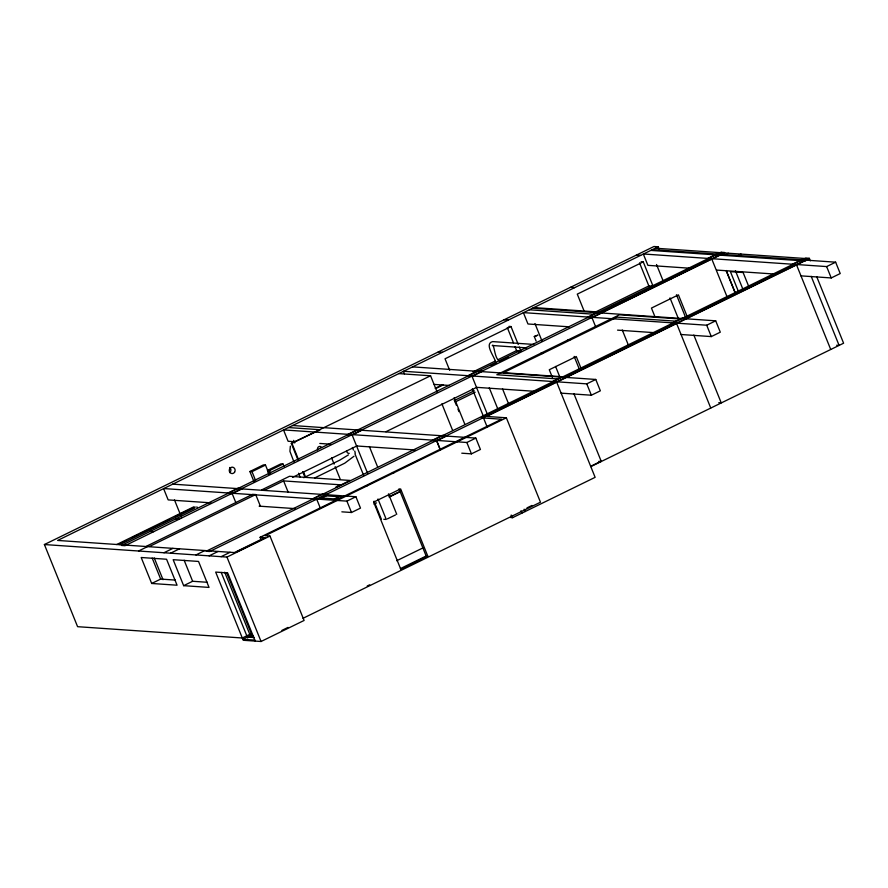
<?xml version="1.0" encoding="UTF-8"?>
<svg xmlns="http://www.w3.org/2000/svg" width="888" height="888" viewBox="0 0 888 888"><rect width="100%" height="100%" fill="white"/><g stroke="black" fill="none" stroke-linecap="round" stroke-linejoin="round"><path stroke-width="1.33" d="M355.233 453.08L354.745 451.037M290.365 446.142L289.921 451.304L293.928 461.882M354.001 456.232L344.733 463.203L314.696 477.955M348.451 454.878L339.827 460.117L303.785 477.744M251.304 633.599L242.302 637.995L77.589 626.684L44.4 544.544L653.957 246.509L658.186 246.797L659.229 249.362M658.186 246.797L57.631 540.437L234.332 552.569L264.913 537.617L260.106 537.284L261.127 539.826M518.248 344.489L511 326.54L445.032 358.796L449.694 370.329M595.337 312.11L648.851 285.936L653.08 286.236L643.245 261.882L577.278 294.128L584.015 310.789M437.262 392.352L430.569 375.779L291.32 443.456L298.035 460.084M254.012 481.718L249.883 471.517L263.381 464.912L265.49 465.068L269.097 473.992M249.883 471.517L252.003 471.661L265.49 465.068M435.198 388.356L442.391 384.837M116.694 544.544L193.795 506.837M435.986 388.411L443.179 384.893M119.503 543.956L125.719 540.914M131.935 537.884L138.151 534.842M140.637 533.621L160.539 523.898M163.026 522.677L169.242 519.647M175.458 516.605L194.106 507.481A5.35 4.906 -86.1 0 1 195.338 507.081M283.017 464.013L280.908 463.869L267.41 470.462L269.53 470.607L283.017 464.013L284.049 466.555M119.825 544.588L194.417 508.125M473.038 371.894L495.449 360.95M497.935 359.729L516.605 350.605L520.834 350.893L519.28 347.053M490.964 365.501L495.937 363.059M499.678 361.238L508.391 356.976M518.348 352.114L520.834 350.893M610.766 306.926L615.739 304.484M618.237 303.274L628.193 298.401M709.834 258.974L600.987 312.188L602.985 312.321L711.821 259.107L727.383 297.624M232.212 493.673L242.713 488.544L237.773 488.2L227.284 493.34L232.212 493.673L235.831 502.63M352.148 435.031L362.637 429.903L357.709 429.57L347.208 434.698L352.148 435.031L367.654 473.404M472.083 376.401L482.573 371.262L477.644 370.929L467.144 376.057L472.083 376.401L487.579 414.763M533.877 307.581L598.168 311.999L587.079 317.416L592.019 317.76L602.508 312.62L597.569 312.287M723.853 255.422L728.36 253.224M736.552 256.288L741.047 254.09M138.561 551.004L147.552 546.608M255.7 494.549L149.584 546.431L146.487 546.22L252.592 494.339L255.7 494.549L260.417 506.238M283.605 480.908L264.713 490.143L261.616 489.932L289.499 476.29L350.127 480.452L336.641 487.057L335.93 487.001L340.426 484.804L283.605 480.908L288.256 492.418M292.585 477.367L357.276 445.743M385.892 431.746L476.712 387.346M454.367 400.499L474.259 390.776M455.267 401.942L475.158 392.219M163.947 552.747L172.938 548.351M170.529 553.202L179.531 548.806M195.915 554.945L204.917 550.549M562.259 376.734L551.759 381.873L556.698 382.206L595.127 477.333L512.676 517.649L510.567 517.504M554.578 382.062L481.407 417.837L501.576 419.225L260.106 537.284M565.079 376.934L674.514 323.421M685.014 318.293L794.449 264.779M809.301 258.308L209.635 551.504L206.105 551.259L805.771 258.064L809.301 258.308L810.322 260.839M316.827 499.489L327.328 494.35L322.388 494.017L311.899 499.145L316.827 499.489L320.446 508.436M436.763 440.848L447.263 435.719L442.324 435.375L431.823 440.504L436.763 440.848L440.381 449.805M321.722 498.046L326.218 495.848M151.682 583.471L177.067 585.214L166.567 559.24L141.181 557.498L151.682 583.471L160.673 579.076L175.369 580.086M209.124 555.855L218.115 551.459M334.41 498.923L338.905 496.725M221.101 556.676L230.103 552.281M303.008 618.303L540.47 502.208L506.36 417.793L265.179 535.708L269.985 536.041L304.096 620.457L261.061 641.491L243.223 640.27L215.673 572.083L227.661 572.915L255.211 641.092M236.43 552.014L261.494 539.76M44.4 544.544L226.962 557.076L269.985 536.041M210.9 502.841L168.165 499.9L163.57 488.544L346.908 501.132L355.899 496.736L360.495 508.103L351.493 512.498L341.847 511.832M294.994 441.736L288.101 441.269L283.505 429.903L466.844 442.49L475.835 438.095L480.43 449.461L471.428 453.857L461.782 453.191M404.462 373.793L403.441 371.262L586.768 383.86L595.77 379.454L600.355 390.82L591.364 395.216L561.038 393.14M569.319 326.828L527.96 323.987L523.376 312.62L706.704 325.219L715.706 320.823L720.29 332.179L711.299 336.585L680.974 334.499M689.255 268.187L647.896 265.346L643.301 253.979L826.639 266.578L835.63 262.182L840.226 273.548L831.235 277.944L800.909 275.857M183.65 585.669L209.035 587.412L198.535 561.438L173.16 559.695L183.65 585.669L192.641 581.274L207.337 582.284M374.037 504.118L376.523 502.908M388.911 496.847L401.309 490.786M390.287 496.57L400.199 491.719M387.423 518.881L395.582 514.885M396.703 560.739L422.843 547.963M590.675 466.3L601.165 461.172M590.798 466.622L843.6 343.212L816.727 276.701M252.858 635.486L250.194 635.309L247.197 636.774L253.857 637.229M400.399 568.609L426.162 556.021L427.783 556.132L400.632 488.922L373.648 502.12L400.799 569.319L427.783 556.132M367.221 586.002L369.697 584.792M526.995 507.881L531.956 505.461M281.896 630.402L288.012 627.416M291.32 443.456L320.224 429.737L288.5 427.55M655.311 248.207L809.49 258.797L804.994 260.994L650.815 250.405M652.303 249.584L835.63 262.182M636.385 255.1L640.614 255.389M641.125 261.738L643.245 261.882M716.816 270.085L773.337 273.959M669.885 278.499L671.872 278.643M642.901 291.697L644.888 291.83M570.429 287.346L574.658 287.634M687.123 318.437L682.184 318.104L671.694 323.232L676.634 323.565L710.733 407.981M532.367 308.225L715.706 320.823M680.386 318.981L619.469 314.796L496.836 374.747L557.753 378.932M529.381 309.779L593.672 314.197M675.89 321.179L617.082 317.138L503.452 372.694L567.188 377.078M504.14 319.758L508.369 320.046M617.56 330.136L653.402 332.6M836.651 345.243L839.105 345.41L811.199 276.346M508.88 326.396L511 326.54M567.599 340.16L569.708 340.304M533.799 344.433L492.662 341.603C482.906 343.867 497.169 360.062 495.548 363.159M526.584 347.863L492.307 345.51C494.117 342.968 494.394 357.542 498.645 360.384M540.614 353.346L542.723 353.491M438.173 352.014L442.413 352.303M412.432 366.866L595.77 379.454M398.834 373.604L430.569 375.779M718.758 402.686L721.234 402.852L693.839 335.065M434.221 384.426L449.384 385.47M476.956 387.357L533.466 391.242M506.36 417.793L486.691 416.439L807.059 259.796L802.119 259.463L791.63 264.591L796.558 264.935L830.669 349.339M292.496 425.507L475.835 438.095M598.834 461.327L601.298 461.494L573.881 393.639M319.802 443.445L330.824 444.2M357.02 445.998L414.918 449.972M392.452 472.583L394.072 472.694M365.468 485.769L367.088 485.88M172.572 484.138L355.899 496.736M342.557 496.969L324.309 495.715L319.88 497.924L338.062 499.167M259.141 506.149L294.983 508.613M383.783 519.28L386.258 519.447L377.988 498.989M175.68 518.958L179.209 519.203M150.194 531.413L153.724 531.657M253.99 637.551L247.33 637.096L242.835 639.293L254.823 640.115M534.299 336.585L537.906 335.142L534.276 336.485L536.13 341.114M826.639 266.578L831.235 277.944M748.828 286.68L743.112 272.527L730.413 271.65L738.727 292.23M735.431 270.74L742.712 288.744M726.262 270.562L735.597 293.673M726.14 270.551L735.475 293.662M706.704 325.219L711.299 336.585M687.268 316.739L678.432 294.872L651.448 308.069L655.089 317.072M676.445 294.738L685.791 317.893M656.521 264.524L663.258 281.207M669.996 297.891L678.299 318.426M639.527 262.87L648.851 285.936M622.266 329.97L628.493 345.377M592.019 317.76L595.626 326.706M580.941 368.109L576.268 356.532L549.284 369.73L552.403 377.444M586.768 383.86L591.364 395.216M574.159 356.388L579.353 369.253M555.566 366.444L559.629 376.501M534.953 323.565L542.046 341.114M507.281 327.528L513.497 342.912M515.051 346.753L516.605 350.605M502.497 388.766L508.669 404.051M489.266 387.823L498.024 409.49M524.153 509.19L525.119 511.566M472.316 388.844L483.683 416.983M483.527 417.982L487.124 426.906M520.99 510.733L521.955 513.109M511.71 515.273L512.676 517.649M511.011 515.218L511.976 517.604M454.123 397.746L464.868 424.353M454.356 400.222L456.399 405.294M457.942 409.091L458.963 411.632M466.844 442.49L471.428 453.857M441.891 403.818L452.702 430.569M436.641 440.837L440.259 449.794M399.012 488.811L426.162 556.021M369.364 446.531L377.633 466.999M388.478 493.85L396.747 514.319M352.381 447.485L353.413 450.038M354.967 453.879L363.747 475.624M374.081 501.198L381.318 519.114M331.557 457.764L334.121 464.135M335.153 466.677L340.304 479.42M346.908 501.132L351.493 512.498M293.684 440.381L294.716 442.957M292.019 443.512L298.734 460.139M303.385 471.65L305.45 476.767M302.686 471.595L304.751 476.712M298.523 473.237L300.044 477.023M269.53 470.607L270.562 473.16M267.932 471.739L268.964 474.292M252.003 471.661L255.611 480.586M226.962 557.076L261.061 641.491M226.718 572.76L252.214 635.875M224.708 572.227L250.194 635.309M221.201 572.427L247.719 638.072M174.481 499.933L181.629 517.626M184.149 560.25L192.641 581.274M154.234 557.942L163.026 579.686M152.181 558.053L160.673 579.076M229.703 467.477A3.208 2.942 -86.1 0 1 229.803 472.56M196.614 507.037A5.35 4.906 -86.1 0 1 197.247 507.148M317.627 449.894A2.498 2.287 -86.1 0 1 321.512 447.286M349.239 453.335A2.498 2.242 -84.8 0 1 346.686 450.627M717.504 253.646L707.015 258.774L711.943 259.118L722.444 253.99L717.504 253.646M721.156 252.259L121.49 545.454L125.019 545.698L724.686 252.503L721.156 252.259M234.565 472.238A3.208 2.942 -86.1 0 0 232.512 467.177A3.208 2.942 -86.1 0 0 229.493 471.695A3.208 2.942 -86.1 0 0 234.565 472.238"/></g></svg>
